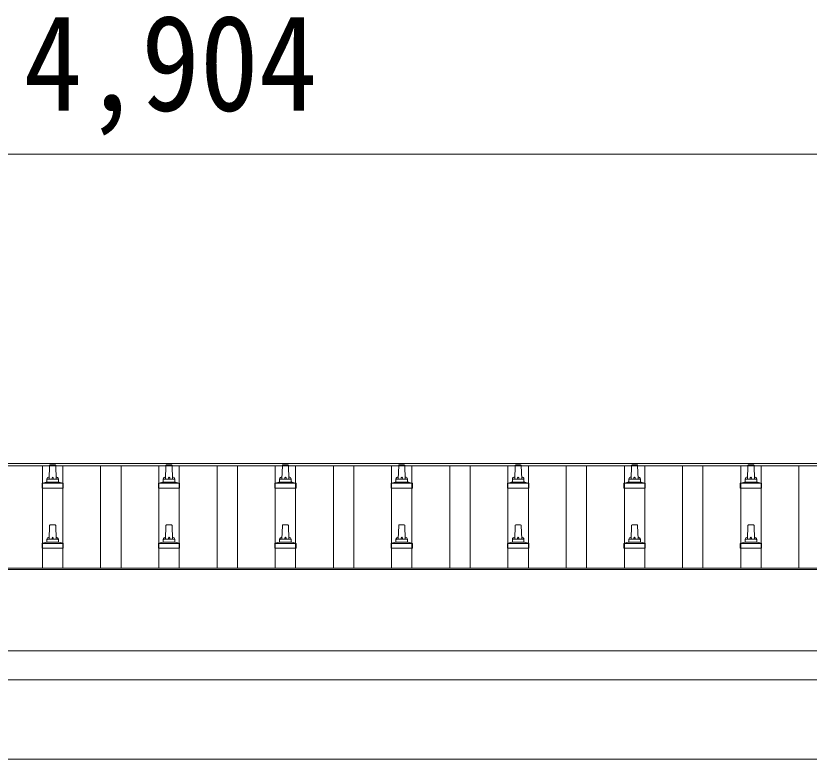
# Model space of a CAD drawing. Units: millimetres at full size, sheet at 1:50; details may follow other scales. Extents: x -14053 to 14053, y -9700 to 9700.
# Drawn here: x -4741 to -3377, y -2122 to -845 of the extents above; entities that cross this region are included whole.
import ezdxf
from ezdxf.enums import TextEntityAlignment as Align

# ---------------------------------------------------------------- set-up
doc = ezdxf.new("R2010")
doc.units = ezdxf.units.MM
doc.header["$LTSCALE"] = 50
for name, color, linetype, lineweight in [('0-1_Defpoints', 4, 'Continuous', 9), ('0-3_SHAPE', 5, 'Continuous', 5), ('0-6_PARTS1', 6, 'Continuous', 9)]:
    doc.layers.add(name, color=color, linetype=linetype, lineweight=lineweight)
doc.styles.add('ＭＳ ゴシック', font='')
doc.styles.get('ＭＳ ゴシック').set_extended_font_data('MS Gothic')

msp = doc.modelspace()

# ---------------------------------------------------------------- linework, layer by layer
at = {"layer": '0-1_Defpoints'}
for p, q in [((-6900.37, -1614.41), (-2054.37, -1614.41)), ((-6900.37, -1618), (-2054.37, -1618)), ((-6898.37, -1794.02), (-2056.37, -1794.02)), ((-6898.37, -1795.91), (-2056.37, -1795.91)), ((-2056.37, -1935.8), (-6898.37, -1935.8)), ((-6898.37, -1985.62), (-2056.37, -1985.62)), ((-6877.37, -2121.86), (-2171.41, -2121.86))]:
    msp.add_line(p, q, dxfattribs=at)
at = {"layer": '0-3_SHAPE', "color": 4, "lineweight": 9}
for p, q in [((-4694.87, -1794.02), (-4694.87, -1618)), ((-4659.87, -1794.02), (-4659.87, -1618)), ((-4594.87, -1794.02), (-4594.87, -1618)), ((-4559.87, -1794.02), (-4559.87, -1618)), ((-4494.87, -1794.02), (-4494.87, -1618)), ((-4459.87, -1794.02), (-4459.87, -1618)), ((-4394.87, -1794.02), (-4394.87, -1618)), ((-4359.87, -1794.02), (-4359.87, -1618)), ((-4294.87, -1794.02), (-4294.87, -1618)), ((-4259.87, -1794.02), (-4259.87, -1618)), ((-4194.87, -1794.02), (-4194.87, -1618)), ((-4159.87, -1794.02), (-4159.87, -1618)), ((-4094.87, -1794.02), (-4094.87, -1618)), ((-4059.87, -1794.02), (-4059.87, -1618)), ((-3994.87, -1794.02), (-3994.87, -1618)), ((-3959.87, -1794.02), (-3959.87, -1618)), ((-3894.87, -1794.02), (-3894.87, -1618)), ((-3859.87, -1794.02), (-3859.87, -1618)), ((-3794.87, -1794.02), (-3794.87, -1618)), ((-3759.87, -1794.02), (-3759.87, -1618)), ((-3694.87, -1794.02), (-3694.87, -1618)), ((-3659.87, -1794.02), (-3659.87, -1618)), ((-3594.87, -1794.02), (-3594.87, -1618)), ((-3559.87, -1794.02), (-3559.87, -1618)), ((-3494.87, -1794.02), (-3494.87, -1618)), ((-3459.87, -1794.02), (-3459.87, -1618)), ((-3394.87, -1794.02), (-3394.87, -1618))]:
    msp.add_line(p, q, dxfattribs=at)
at = {"layer": '0-3_SHAPE'}
for p, q in [((-4683.37, -1640.93), (-4682.64, -1617.41)), ((-4681.65, -1616.43), (-4673.1, -1616.43)), ((-4672.1, -1617.41), (-4671.37, -1640.93)), ((-4483.37, -1640.93), (-4482.64, -1617.41)), ((-4481.65, -1616.43), (-4473.1, -1616.43)), ((-4472.1, -1617.41), (-4471.37, -1640.93)), ((-4283.37, -1640.93), (-4282.64, -1617.41)), ((-4281.65, -1616.43), (-4273.1, -1616.43)), ((-4272.1, -1617.41), (-4271.37, -1640.93)), ((-4083.37, -1640.93), (-4082.64, -1617.41)), ((-4081.65, -1616.43), (-4073.1, -1616.43)), ((-4072.1, -1617.41), (-4071.37, -1640.93)), ((-3883.37, -1640.93), (-3882.64, -1617.41)), ((-3881.65, -1616.43), (-3873.1, -1616.43)), ((-3872.1, -1617.41), (-3871.37, -1640.93)), ((-3683.37, -1640.93), (-3682.64, -1617.41)), ((-3681.65, -1616.43), (-3673.1, -1616.43)), ((-3672.1, -1617.41), (-3671.37, -1640.93)), ((-3483.37, -1640.93), (-3482.64, -1617.41)), ((-3481.65, -1616.43), (-3473.1, -1616.43)), ((-3472.1, -1617.41), (-3471.37, -1640.93)), ((-4695.62, -1656.43), (-4695.62, -1648.72)), ((-4695.24, -1647.93), (-4659.5, -1647.93)), ((-4694.86, -1647.75), (-4688.14, -1646.12)), ((-4687.75, -1645.93), (-4666.99, -1645.93)), ((-4687.37, -1645.15), (-4687.37, -1640.93)), ((-4686.37, -1640.93), (-4668.37, -1640.93)), ((-4667.37, -1645.15), (-4667.37, -1640.93)), ((-4659.89, -1647.75), (-4666.61, -1646.12)), ((-4659.12, -1656.43), (-4659.12, -1648.72)), ((-4495.62, -1656.43), (-4495.62, -1648.72)), ((-4495.24, -1647.93), (-4459.5, -1647.93)), ((-4494.86, -1647.75), (-4488.14, -1646.12)), ((-4487.75, -1645.93), (-4466.99, -1645.93)), ((-4487.37, -1645.15), (-4487.37, -1640.93)), ((-4486.37, -1640.93), (-4468.37, -1640.93)), ((-4467.37, -1645.15), (-4467.37, -1640.93)), ((-4459.89, -1647.75), (-4466.61, -1646.12)), ((-4459.12, -1656.43), (-4459.12, -1648.72)), ((-4295.62, -1656.43), (-4295.62, -1648.72)), ((-4295.24, -1647.93), (-4259.5, -1647.93)), ((-4294.86, -1647.75), (-4288.14, -1646.12)), ((-4287.75, -1645.93), (-4266.99, -1645.93)), ((-4287.37, -1645.15), (-4287.37, -1640.93)), ((-4286.37, -1640.93), (-4268.37, -1640.93)), ((-4267.37, -1645.15), (-4267.37, -1640.93)), ((-4259.89, -1647.75), (-4266.61, -1646.12)), ((-4259.12, -1656.43), (-4259.12, -1648.72)), ((-4095.62, -1656.43), (-4095.62, -1648.72)), ((-4095.24, -1647.93), (-4059.5, -1647.93)), ((-4094.86, -1647.75), (-4088.14, -1646.12)), ((-4087.75, -1645.93), (-4066.99, -1645.93)), ((-4087.37, -1645.15), (-4087.37, -1640.93)), ((-4086.37, -1640.93), (-4068.37, -1640.93)), ((-4067.37, -1645.15), (-4067.37, -1640.93)), ((-4059.89, -1647.75), (-4066.61, -1646.12)), ((-4059.12, -1656.43), (-4059.12, -1648.72)), ((-3895.62, -1656.43), (-3895.62, -1648.72)), ((-3895.24, -1647.93), (-3859.5, -1647.93)), ((-3894.86, -1647.75), (-3888.14, -1646.12)), ((-3887.75, -1645.93), (-3866.99, -1645.93)), ((-3887.37, -1645.15), (-3887.37, -1640.93)), ((-3886.37, -1640.93), (-3868.37, -1640.93)), ((-3867.37, -1645.15), (-3867.37, -1640.93)), ((-3859.89, -1647.75), (-3866.61, -1646.12)), ((-3859.12, -1656.43), (-3859.12, -1648.72)), ((-3695.62, -1656.43), (-3695.62, -1648.72)), ((-3695.24, -1647.93), (-3659.5, -1647.93)), ((-3694.86, -1647.75), (-3688.14, -1646.12)), ((-3687.75, -1645.93), (-3666.99, -1645.93)), ((-3687.37, -1645.15), (-3687.37, -1640.93)), ((-3686.37, -1640.93), (-3668.37, -1640.93)), ((-3667.37, -1645.15), (-3667.37, -1640.93)), ((-3659.89, -1647.75), (-3666.61, -1646.12)), ((-3659.12, -1656.43), (-3659.12, -1648.72)), ((-3495.62, -1656.43), (-3495.62, -1648.72)), ((-3495.24, -1647.93), (-3459.5, -1647.93)), ((-3494.86, -1647.75), (-3488.14, -1646.12)), ((-3487.75, -1645.93), (-3466.99, -1645.93)), ((-3487.37, -1645.15), (-3487.37, -1640.93)), ((-3486.37, -1640.93), (-3468.37, -1640.93)), ((-3467.37, -1645.15), (-3467.37, -1640.93)), ((-3459.89, -1647.75), (-3466.61, -1646.12)), ((-3459.12, -1656.43), (-3459.12, -1648.72)), ((-4659.12, -1656.43), (-4695.62, -1656.43)), ((-4459.12, -1656.43), (-4495.62, -1656.43)), ((-4259.12, -1656.43), (-4295.62, -1656.43)), ((-4059.12, -1656.43), (-4095.62, -1656.43)), ((-3859.12, -1656.43), (-3895.62, -1656.43)), ((-3659.12, -1656.43), (-3695.62, -1656.43)), ((-3459.12, -1656.43), (-3495.62, -1656.43)), ((-4683.37, -1744.26), (-4682.64, -1720.74)), ((-4681.65, -1719.76), (-4673.1, -1719.76)), ((-4672.1, -1720.74), (-4671.37, -1744.26)), ((-4483.37, -1744.26), (-4482.64, -1720.74)), ((-4481.65, -1719.76), (-4473.1, -1719.76)), ((-4472.1, -1720.74), (-4471.37, -1744.26)), ((-4283.37, -1744.26), (-4282.64, -1720.74)), ((-4281.65, -1719.76), (-4273.1, -1719.76)), ((-4272.1, -1720.74), (-4271.37, -1744.26)), ((-4083.37, -1744.26), (-4082.64, -1720.74)), ((-4081.65, -1719.76), (-4073.1, -1719.76)), ((-4072.1, -1720.74), (-4071.37, -1744.26)), ((-3883.37, -1744.26), (-3882.64, -1720.74)), ((-3881.65, -1719.76), (-3873.1, -1719.76)), ((-3872.1, -1720.74), (-3871.37, -1744.26)), ((-3683.37, -1744.26), (-3682.64, -1720.74)), ((-3681.65, -1719.76), (-3673.1, -1719.76)), ((-3672.1, -1720.74), (-3671.37, -1744.26)), ((-3483.37, -1744.26), (-3482.64, -1720.74)), ((-3481.65, -1719.76), (-3473.1, -1719.76)), ((-3472.1, -1720.74), (-3471.37, -1744.26)), ((-4687.37, -1748.48), (-4687.37, -1744.26)), ((-4686.37, -1744.26), (-4668.37, -1744.26)), ((-4667.37, -1748.48), (-4667.37, -1744.26)), ((-4487.37, -1748.48), (-4487.37, -1744.26)), ((-4486.37, -1744.26), (-4468.37, -1744.26)), ((-4467.37, -1748.48), (-4467.37, -1744.26)), ((-4287.37, -1748.48), (-4287.37, -1744.26)), ((-4286.37, -1744.26), (-4268.37, -1744.26)), ((-4267.37, -1748.48), (-4267.37, -1744.26)), ((-4087.37, -1748.48), (-4087.37, -1744.26)), ((-4086.37, -1744.26), (-4068.37, -1744.26)), ((-4067.37, -1748.48), (-4067.37, -1744.26)), ((-3887.37, -1748.48), (-3887.37, -1744.26)), ((-3886.37, -1744.26), (-3868.37, -1744.26)), ((-3867.37, -1748.48), (-3867.37, -1744.26)), ((-3687.37, -1748.48), (-3687.37, -1744.26)), ((-3686.37, -1744.26), (-3668.37, -1744.26)), ((-3667.37, -1748.48), (-3667.37, -1744.26)), ((-3487.37, -1748.48), (-3487.37, -1744.26)), ((-3486.37, -1744.26), (-3468.37, -1744.26)), ((-3467.37, -1748.48), (-3467.37, -1744.26)), ((-4695.62, -1759.76), (-4695.62, -1752.05)), ((-4695.24, -1751.26), (-4659.5, -1751.26)), ((-4694.86, -1751.08), (-4688.14, -1749.45)), ((-4687.75, -1749.26), (-4666.99, -1749.26)), ((-4659.89, -1751.08), (-4666.61, -1749.45)), ((-4659.12, -1759.76), (-4659.12, -1752.05)), ((-4495.62, -1759.76), (-4495.62, -1752.05)), ((-4495.24, -1751.26), (-4459.5, -1751.26)), ((-4494.86, -1751.08), (-4488.14, -1749.45)), ((-4487.75, -1749.26), (-4466.99, -1749.26)), ((-4459.89, -1751.08), (-4466.61, -1749.45)), ((-4459.12, -1759.76), (-4459.12, -1752.05)), ((-4295.62, -1759.76), (-4295.62, -1752.05)), ((-4295.24, -1751.26), (-4259.5, -1751.26)), ((-4294.86, -1751.08), (-4288.14, -1749.45)), ((-4287.75, -1749.26), (-4266.99, -1749.26)), ((-4259.89, -1751.08), (-4266.61, -1749.45)), ((-4259.12, -1759.76), (-4259.12, -1752.05)), ((-4095.62, -1759.76), (-4095.62, -1752.05)), ((-4095.24, -1751.26), (-4059.5, -1751.26)), ((-4094.86, -1751.08), (-4088.14, -1749.45)), ((-4087.75, -1749.26), (-4066.99, -1749.26)), ((-4059.89, -1751.08), (-4066.61, -1749.45)), ((-4059.12, -1759.76), (-4059.12, -1752.05)), ((-3895.62, -1759.76), (-3895.62, -1752.05)), ((-3895.24, -1751.26), (-3859.5, -1751.26)), ((-3894.86, -1751.08), (-3888.14, -1749.45)), ((-3887.75, -1749.26), (-3866.99, -1749.26)), ((-3859.89, -1751.08), (-3866.61, -1749.45)), ((-3859.12, -1759.76), (-3859.12, -1752.05)), ((-3695.62, -1759.76), (-3695.62, -1752.05)), ((-3695.24, -1751.26), (-3659.5, -1751.26)), ((-3694.86, -1751.08), (-3688.14, -1749.45)), ((-3687.75, -1749.26), (-3666.99, -1749.26)), ((-3659.89, -1751.08), (-3666.61, -1749.45)), ((-3659.12, -1759.76), (-3659.12, -1752.05)), ((-3495.62, -1759.76), (-3495.62, -1752.05)), ((-3495.24, -1751.26), (-3459.5, -1751.26)), ((-3494.86, -1751.08), (-3488.14, -1749.45)), ((-3487.75, -1749.26), (-3466.99, -1749.26)), ((-3459.89, -1751.08), (-3466.61, -1749.45)), ((-3459.12, -1759.76), (-3459.12, -1752.05)), ((-4659.12, -1759.76), (-4695.62, -1759.76)), ((-4459.12, -1759.76), (-4495.62, -1759.76)), ((-4259.12, -1759.76), (-4295.62, -1759.76)), ((-4059.12, -1759.76), (-4095.62, -1759.76)), ((-3859.12, -1759.76), (-3895.62, -1759.76)), ((-3659.12, -1759.76), (-3695.62, -1759.76)), ((-3459.12, -1759.76), (-3495.62, -1759.76))]:
    msp.add_line(p, q, dxfattribs=at)
for centre, radius, start, end in [((-4681.65, -1617.43), 1, 90, 178.60509), ((-4673.1, -1617.43), 1, 1.39491, 90), ((-4481.65, -1617.43), 1, 90, 178.60509), ((-4473.1, -1617.43), 1, 1.39491, 90), ((-4281.65, -1617.43), 1, 90, 178.60509), ((-4273.1, -1617.43), 1, 1.39491, 90), ((-4081.65, -1617.43), 1, 90, 178.60509), ((-4073.1, -1617.43), 1, 1.39491, 90), ((-3881.65, -1617.43), 1, 90, 178.60509), ((-3873.1, -1617.43), 1, 1.39491, 90), ((-3681.65, -1617.43), 1, 90, 178.60509), ((-3673.1, -1617.43), 1, 1.39491, 90), ((-3481.65, -1617.43), 1, 90, 178.60509), ((-3473.1, -1617.43), 1, 1.39491, 90), ((-4694.62, -1648.72), 1, 103.62699, 180), ((-4688.37, -1645.15), 1, 283.62699, 0), ((-4683.29, -1641.57), 4.13, 90, 171.17633), ((-4686.37, -1641.93), 1, 90, 180), ((-4674.04, -1640.93), 4.83, 133.60282, 180), ((-4680.7, -1640.93), 4.83, 0, 46.39718), ((-4671.46, -1641.57), 4.13, 8.82367, 90), ((-4668.37, -1641.93), 1, 0, 90), ((-4666.37, -1645.15), 1, 180, 256.37301), ((-4660.12, -1648.72), 1, 0, 76.37301), ((-4494.62, -1648.72), 1, 103.62699, 180), ((-4488.37, -1645.15), 1, 283.62699, 0), ((-4483.29, -1641.57), 4.13, 90, 171.17633), ((-4486.37, -1641.93), 1, 90, 180), ((-4474.04, -1640.93), 4.83, 133.60282, 180), ((-4480.7, -1640.93), 4.83, 0, 46.39718), ((-4471.46, -1641.57), 4.13, 8.82367, 90), ((-4468.37, -1641.93), 1, 0, 90), ((-4466.37, -1645.15), 1, 180, 256.37301), ((-4460.12, -1648.72), 1, 0, 76.37301), ((-4294.62, -1648.72), 1, 103.62699, 180), ((-4288.37, -1645.15), 1, 283.62699, 0), ((-4283.29, -1641.57), 4.13, 90, 171.17633), ((-4286.37, -1641.93), 1, 90, 180), ((-4274.04, -1640.93), 4.83, 133.60282, 180), ((-4280.7, -1640.93), 4.83, 0, 46.39718), ((-4271.46, -1641.57), 4.13, 8.82367, 90), ((-4268.37, -1641.93), 1, 0, 90), ((-4266.37, -1645.15), 1, 180, 256.37301), ((-4260.12, -1648.72), 1, 0, 76.37301), ((-4094.62, -1648.72), 1, 103.62699, 180), ((-4088.37, -1645.15), 1, 283.62699, 0), ((-4083.29, -1641.57), 4.13, 90, 171.17633), ((-4086.37, -1641.93), 1, 90, 180), ((-4074.04, -1640.93), 4.83, 133.60282, 180), ((-4080.7, -1640.93), 4.83, 0, 46.39718), ((-4071.46, -1641.57), 4.13, 8.82367, 90), ((-4068.37, -1641.93), 1, 0, 90), ((-4066.37, -1645.15), 1, 180, 256.37301), ((-4060.12, -1648.72), 1, 0, 76.37301), ((-3894.62, -1648.72), 1, 103.62699, 180), ((-3888.37, -1645.15), 1, 283.62699, 0), ((-3883.29, -1641.57), 4.13, 90, 171.17633), ((-3886.37, -1641.93), 1, 90, 180), ((-3874.04, -1640.93), 4.83, 133.60282, 180), ((-3880.7, -1640.93), 4.83, 0, 46.39718), ((-3871.46, -1641.57), 4.13, 8.82367, 90), ((-3868.37, -1641.93), 1, 0, 90), ((-3866.37, -1645.15), 1, 180, 256.37301), ((-3860.12, -1648.72), 1, 0, 76.37301), ((-3694.62, -1648.72), 1, 103.62699, 180), ((-3688.37, -1645.15), 1, 283.62699, 0), ((-3683.29, -1641.57), 4.13, 90, 171.17633), ((-3686.37, -1641.93), 1, 90, 180), ((-3674.04, -1640.93), 4.83, 133.60282, 180), ((-3680.7, -1640.93), 4.83, 0, 46.39718), ((-3671.46, -1641.57), 4.13, 8.82367, 90), ((-3668.37, -1641.93), 1, 0, 90), ((-3666.37, -1645.15), 1, 180, 256.37301), ((-3660.12, -1648.72), 1, 0, 76.37301), ((-3494.62, -1648.72), 1, 103.62699, 180), ((-3488.37, -1645.15), 1, 283.62699, 0), ((-3483.29, -1641.57), 4.13, 90, 171.17633), ((-3486.37, -1641.93), 1, 90, 180), ((-3474.04, -1640.93), 4.83, 133.60282, 180), ((-3480.7, -1640.93), 4.83, 0, 46.39718), ((-3471.46, -1641.57), 4.13, 8.82367, 90), ((-3468.37, -1641.93), 1, 0, 90), ((-3466.37, -1645.15), 1, 180, 256.37301), ((-3460.12, -1648.72), 1, 0, 76.37301), ((-4681.65, -1720.76), 1, 90, 178.60509), ((-4673.1, -1720.76), 1, 1.39491, 90), ((-4481.65, -1720.76), 1, 90, 178.60509), ((-4473.1, -1720.76), 1, 1.39491, 90), ((-4281.65, -1720.76), 1, 90, 178.60509), ((-4273.1, -1720.76), 1, 1.39491, 90), ((-4081.65, -1720.76), 1, 90, 178.60509), ((-4073.1, -1720.76), 1, 1.39491, 90), ((-3881.65, -1720.76), 1, 90, 178.60509), ((-3873.1, -1720.76), 1, 1.39491, 90), ((-3681.65, -1720.76), 1, 90, 178.60509), ((-3673.1, -1720.76), 1, 1.39491, 90), ((-3481.65, -1720.76), 1, 90, 178.60509), ((-3473.1, -1720.76), 1, 1.39491, 90), ((-4683.29, -1744.9), 4.13, 90, 171.17633), ((-4686.37, -1745.26), 1, 90, 180), ((-4674.04, -1744.26), 4.83, 133.60282, 180), ((-4680.7, -1744.26), 4.83, 0, 46.39718), ((-4671.46, -1744.9), 4.13, 8.82367, 90), ((-4668.37, -1745.26), 1, 0, 90), ((-4483.29, -1744.9), 4.13, 90, 171.17633), ((-4486.37, -1745.26), 1, 90, 180), ((-4474.04, -1744.26), 4.83, 133.60282, 180), ((-4480.7, -1744.26), 4.83, 0, 46.39718), ((-4471.46, -1744.9), 4.13, 8.82367, 90), ((-4468.37, -1745.26), 1, 0, 90), ((-4283.29, -1744.9), 4.13, 90, 171.17633), ((-4286.37, -1745.26), 1, 90, 180), ((-4274.04, -1744.26), 4.83, 133.60282, 180), ((-4280.7, -1744.26), 4.83, 0, 46.39718), ((-4271.46, -1744.9), 4.13, 8.82367, 90), ((-4268.37, -1745.26), 1, 0, 90), ((-4083.29, -1744.9), 4.13, 90, 171.17633), ((-4086.37, -1745.26), 1, 90, 180), ((-4074.04, -1744.26), 4.83, 133.60282, 180), ((-4080.7, -1744.26), 4.83, 0, 46.39718), ((-4071.46, -1744.9), 4.13, 8.82367, 90), ((-4068.37, -1745.26), 1, 0, 90), ((-3883.29, -1744.9), 4.13, 90, 171.17633), ((-3886.37, -1745.26), 1, 90, 180), ((-3874.04, -1744.26), 4.83, 133.60282, 180), ((-3880.7, -1744.26), 4.83, 0, 46.39718), ((-3871.46, -1744.9), 4.13, 8.82367, 90), ((-3868.37, -1745.26), 1, 0, 90), ((-3683.29, -1744.9), 4.13, 90, 171.17633), ((-3686.37, -1745.26), 1, 90, 180), ((-3674.04, -1744.26), 4.83, 133.60282, 180), ((-3680.7, -1744.26), 4.83, 0, 46.39718), ((-3671.46, -1744.9), 4.13, 8.82367, 90), ((-3668.37, -1745.26), 1, 0, 90), ((-3483.29, -1744.9), 4.13, 90, 171.17633), ((-3486.37, -1745.26), 1, 90, 180), ((-3474.04, -1744.26), 4.83, 133.60282, 180), ((-3480.7, -1744.26), 4.83, 0, 46.39718), ((-3471.46, -1744.9), 4.13, 8.82367, 90), ((-3468.37, -1745.26), 1, 0, 90), ((-4694.62, -1752.05), 1, 103.62699, 180), ((-4688.37, -1748.48), 1, 283.62699, 0), ((-4666.37, -1748.48), 1, 180, 256.37301), ((-4660.12, -1752.05), 1, 0, 76.37301), ((-4494.62, -1752.05), 1, 103.62699, 180), ((-4488.37, -1748.48), 1, 283.62699, 0), ((-4466.37, -1748.48), 1, 180, 256.37301), ((-4460.12, -1752.05), 1, 0, 76.37301), ((-4294.62, -1752.05), 1, 103.62699, 180), ((-4288.37, -1748.48), 1, 283.62699, 0), ((-4266.37, -1748.48), 1, 180, 256.37301), ((-4260.12, -1752.05), 1, 0, 76.37301), ((-4094.62, -1752.05), 1, 103.62699, 180), ((-4088.37, -1748.48), 1, 283.62699, 0), ((-4066.37, -1748.48), 1, 180, 256.37301), ((-4060.12, -1752.05), 1, 0, 76.37301), ((-3894.62, -1752.05), 1, 103.62699, 180), ((-3888.37, -1748.48), 1, 283.62699, 0), ((-3866.37, -1748.48), 1, 180, 256.37301), ((-3860.12, -1752.05), 1, 0, 76.37301), ((-3694.62, -1752.05), 1, 103.62699, 180), ((-3688.37, -1748.48), 1, 283.62699, 0), ((-3666.37, -1748.48), 1, 180, 256.37301), ((-3660.12, -1752.05), 1, 0, 76.37301), ((-3494.62, -1752.05), 1, 103.62699, 180), ((-3488.37, -1748.48), 1, 283.62699, 0), ((-3466.37, -1748.48), 1, 180, 256.37301), ((-3460.12, -1752.05), 1, 0, 76.37301)]:
    msp.add_arc(centre, radius, start, end, dxfattribs=at)
at = {"layer": '0-6_PARTS1'}
msp.add_line((-6929.37, -1082.84), (-2025.37, -1082.84), dxfattribs=at)

# ---------------------------------------------------------------- texts
at = {"layer": '0-6_PARTS1', "color": 7, "style": 'ＭＳ ゴシック', "width": 0.9}
msp.add_text('4,904', height=165, dxfattribs=at).set_placement((-4727.37, -1057.84), align=Align.BOTTOM_LEFT)

doc.saveas('drawing.dxf')
